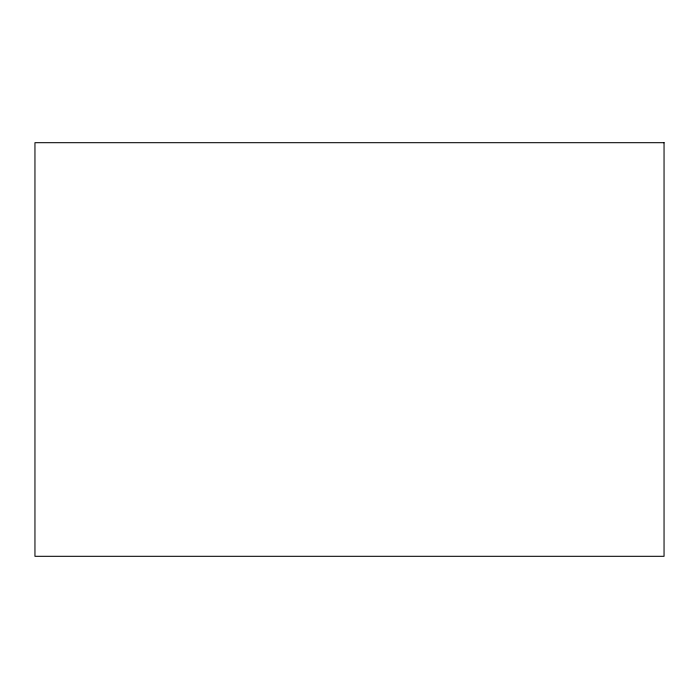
<?xml version="1.0" encoding="UTF-8"?>
<svg xmlns="http://www.w3.org/2000/svg" width="699" height="699" viewBox="0 0 699 699"><rect width="100%" height="100%" fill="white"/><g stroke="black" fill="none" stroke-linecap="round" stroke-linejoin="round"><path stroke-width="1.05" d="M664.05 142.692L34.95 142.692L34.95 556.308L664.05 556.308L664.05 142.692"/></g></svg>
